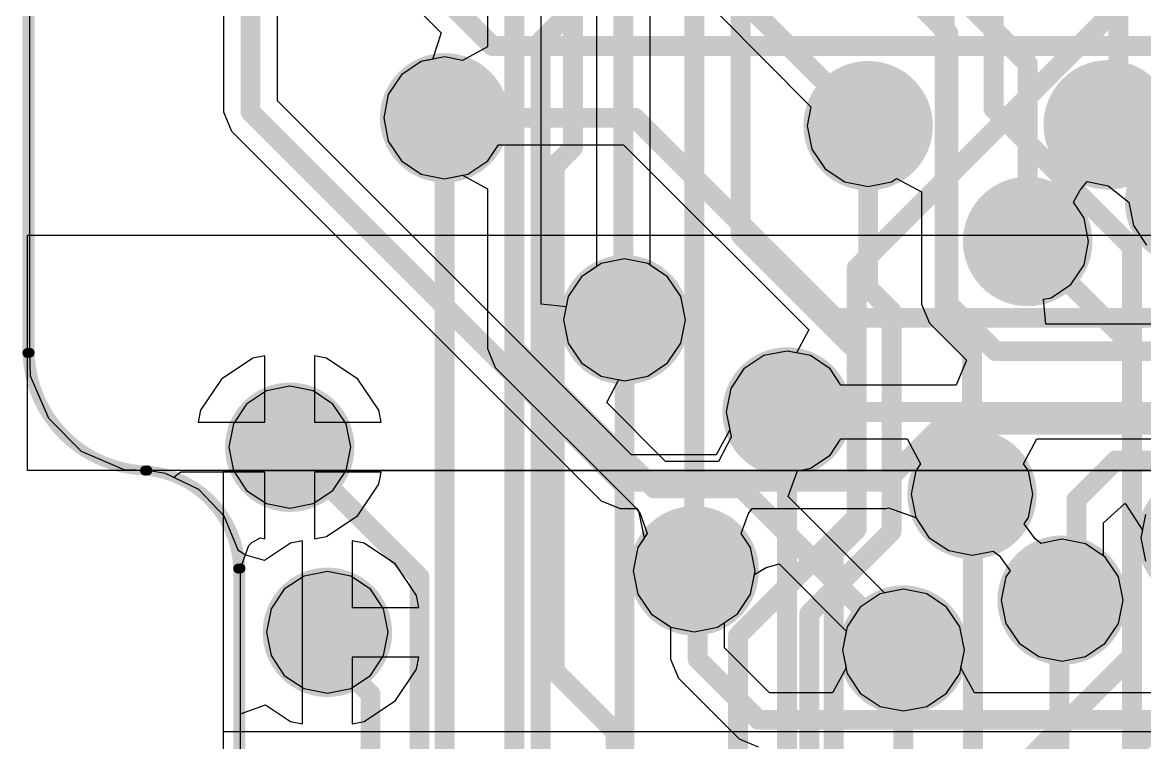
# Model space of a CAD drawing. Header units: millimetres. Extents: x 3.1 to 4.26, y 1.5 to 2.82.
# Drawn here: x 3.3384 to 3.5638, y 1.7328 to 1.8774 of the extents above; entities that cross this region are included whole.
import ezdxf

# ---------------------------------------------------------------- set-up
doc = ezdxf.new("R2010")
doc.units = ezdxf.units.MM
doc.header["$MEASUREMENT"] = 0
for name, color, linetype in [('BottomLayer', 5, 'Continuous'), ('BottomSolder', 6, 'Continuous'), ('Mechanical10', 56, 'Continuous'), ('Mechanical18', 56, 'Continuous'), ('MidLayer1', 16, 'Continuous'), ('MidLayer2', 76, 'Continuous'), ('TopLayer', 1, 'Continuous'), ('TopSolder', 216, 'Continuous'), ('ViaHoleLayer', 16, 'Continuous')]:
    doc.layers.add(name, color=color, linetype=linetype)

msp = doc.modelspace()

# ---------------------------------------------------------------- hatches: boundary and pattern name
at = {"layer": 'BottomLayer'}
h = msp.add_hatch(color=5, dxfattribs=at)
edge = h.paths.add_edge_path()
edge.add_arc((3.42323, 1.85827), 0.009, 0, 360)
h = msp.add_hatch(color=5, dxfattribs=at)
edge = h.paths.add_edge_path()
edge.add_arc((3.55649, 1.85686), 0.009, 0, 360)
h = msp.add_hatch(color=5, dxfattribs=at)
edge = h.paths.add_edge_path()
edge.add_arc((3.50827, 1.85669), 0.009, 0, 360)
h = msp.add_hatch(color=5, dxfattribs=at)
edge = h.paths.add_edge_path()
edge.add_arc((3.54031, 1.83344), 0.009, 0, 360)
h = msp.add_hatch(color=5, dxfattribs=at)
edge = h.paths.add_edge_path()
edge.add_arc((3.45935, 1.81772), 0.009, 0, 360)
h = msp.add_hatch(color=5, dxfattribs=at)
edge = h.paths.add_edge_path()
edge.add_arc((3.49199, 1.79921), 0.009, 0, 360)
h = msp.add_hatch(color=5, dxfattribs=at)
edge = h.paths.add_edge_path()
edge.add_arc((3.39213, 1.79213), 0.009, 0, 360)
h = msp.add_hatch(color=5, dxfattribs=at)
edge = h.paths.add_edge_path()
edge.add_arc((3.52913, 1.78268), 0.009, 0, 360)
h = msp.add_hatch(color=5, dxfattribs=at)
edge = h.paths.add_edge_path()
edge.add_arc((3.47335, 1.76732), 0.009, 0, 360)
h = msp.add_hatch(color=5, dxfattribs=at)
edge = h.paths.add_edge_path()
edge.add_arc((3.54724, 1.76142), 0.009, 0, 360)
h = msp.add_hatch(color=5, dxfattribs=at)
edge = h.paths.add_edge_path()
edge.add_arc((3.39968, 1.75497), 0.009, 0, 360)
h = msp.add_hatch(color=5, dxfattribs=at)
edge = h.paths.add_edge_path()
edge.add_arc((3.51535, 1.7514), 0.009, 0, 360)
at = {"layer": 'BottomSolder'}
h = msp.add_hatch(color=6, dxfattribs=at)
edge = h.paths.add_edge_path()
edge.add_arc((3.42323, 1.85827), 0.013, 0, 360)
h = msp.add_hatch(color=6, dxfattribs=at)
edge = h.paths.add_edge_path()
edge.add_arc((3.50827, 1.85669), 0.013, 0, 360)
h = msp.add_hatch(color=6, dxfattribs=at)
edge = h.paths.add_edge_path()
edge.add_arc((3.55649, 1.85686), 0.013, 0, 360)
h = msp.add_hatch(color=6, dxfattribs=at)
edge = h.paths.add_edge_path()
edge.add_arc((3.57283, 1.84134), 0.013, 0, 360)
h = msp.add_hatch(color=6, dxfattribs=at)
edge = h.paths.add_edge_path()
edge.add_arc((3.54031, 1.83344), 0.013, 0, 360)
h = msp.add_hatch(color=6, dxfattribs=at)
edge = h.paths.add_edge_path()
edge.add_arc((3.45935, 1.81772), 0.013, 0, 360)
h = msp.add_hatch(color=6, dxfattribs=at)
edge = h.paths.add_edge_path()
edge.add_arc((3.49199, 1.79921), 0.013, 0, 360)
h = msp.add_hatch(color=6, dxfattribs=at)
edge = h.paths.add_edge_path()
edge.add_arc((3.39213, 1.79213), 0.013, 0, 360)
h = msp.add_hatch(color=6, dxfattribs=at)
edge = h.paths.add_edge_path()
edge.add_arc((3.52913, 1.78268), 0.013, 0, 360)
h = msp.add_hatch(color=6, dxfattribs=at)
edge = h.paths.add_edge_path()
edge.add_arc((3.57527, 1.77395), 0.013, 0, 360)
h = msp.add_hatch(color=6, dxfattribs=at)
edge = h.paths.add_edge_path()
edge.add_arc((3.47335, 1.76732), 0.013, 0, 360)
h = msp.add_hatch(color=6, dxfattribs=at)
edge = h.paths.add_edge_path()
edge.add_arc((3.54724, 1.76142), 0.013, 0, 360)
h = msp.add_hatch(color=6, dxfattribs=at)
edge = h.paths.add_edge_path()
edge.add_arc((3.39968, 1.75497), 0.013, 0, 360)
h = msp.add_hatch(color=6, dxfattribs=at)
edge = h.paths.add_edge_path()
edge.add_arc((3.51535, 1.7514), 0.013, 0, 360)
at = {"layer": 'MidLayer1'}
h = msp.add_hatch(color=16, dxfattribs=at)
edge = h.paths.add_edge_path()
edge.add_arc((3.42323, 1.85827), 0.009, 0, 360)
h = msp.add_hatch(color=16, dxfattribs=at)
edge = h.paths.add_edge_path()
edge.add_arc((3.55649, 1.85686), 0.009, 0, 360)
h = msp.add_hatch(color=16, dxfattribs=at)
edge = h.paths.add_edge_path()
edge.add_arc((3.50827, 1.85669), 0.009, 0, 360)
h = msp.add_hatch(color=16, dxfattribs=at)
edge = h.paths.add_edge_path()
edge.add_arc((3.54031, 1.83344), 0.009, 0, 360)
h = msp.add_hatch(color=16, dxfattribs=at)
edge = h.paths.add_edge_path()
edge.add_arc((3.45935, 1.81772), 0.009, 0, 360)
h = msp.add_hatch(color=16, dxfattribs=at)
edge = h.paths.add_edge_path()
edge.add_arc((3.49199, 1.79921), 0.009, 0, 360)
h = msp.add_hatch(color=16, dxfattribs=at)
edge = h.paths.add_edge_path()
edge.add_arc((3.39213, 1.79213), 0.009, 0, 360)
h = msp.add_hatch(color=16, dxfattribs=at)
edge = h.paths.add_edge_path()
edge.add_arc((3.52913, 1.78268), 0.009, 0, 360)
h = msp.add_hatch(color=16, dxfattribs=at)
edge = h.paths.add_edge_path()
edge.add_arc((3.47335, 1.76732), 0.009, 0, 360)
h = msp.add_hatch(color=16, dxfattribs=at)
edge = h.paths.add_edge_path()
edge.add_arc((3.54724, 1.76142), 0.009, 0, 360)
h = msp.add_hatch(color=16, dxfattribs=at)
edge = h.paths.add_edge_path()
edge.add_arc((3.39968, 1.75497), 0.009, 0, 360)
h = msp.add_hatch(color=16, dxfattribs=at)
edge = h.paths.add_edge_path()
edge.add_arc((3.51535, 1.7514), 0.009, 0, 360)
at = {"layer": 'MidLayer2'}
h = msp.add_hatch(color=76, dxfattribs=at)
edge = h.paths.add_edge_path()
edge.add_arc((3.42323, 1.85827), 0.009, 0, 360)
h = msp.add_hatch(color=76, dxfattribs=at)
edge = h.paths.add_edge_path()
edge.add_arc((3.55649, 1.85686), 0.009, 0, 360)
h = msp.add_hatch(color=76, dxfattribs=at)
edge = h.paths.add_edge_path()
edge.add_arc((3.50827, 1.85669), 0.009, 0, 360)
h = msp.add_hatch(color=76, dxfattribs=at)
edge = h.paths.add_edge_path()
edge.add_arc((3.54031, 1.83344), 0.009, 0, 360)
h = msp.add_hatch(color=76, dxfattribs=at)
edge = h.paths.add_edge_path()
edge.add_arc((3.45935, 1.81772), 0.009, 0, 360)
h = msp.add_hatch(color=76, dxfattribs=at)
edge = h.paths.add_edge_path()
edge.add_arc((3.49199, 1.79921), 0.009, 0, 360)
h = msp.add_hatch(color=76, dxfattribs=at)
edge = h.paths.add_edge_path()
edge.add_arc((3.39213, 1.79213), 0.009, 0, 360)
h = msp.add_hatch(color=76, dxfattribs=at)
edge = h.paths.add_edge_path()
edge.add_arc((3.52913, 1.78268), 0.009, 0, 360)
h = msp.add_hatch(color=76, dxfattribs=at)
edge = h.paths.add_edge_path()
edge.add_arc((3.47335, 1.76732), 0.009, 0, 360)
h = msp.add_hatch(color=76, dxfattribs=at)
edge = h.paths.add_edge_path()
edge.add_arc((3.54724, 1.76142), 0.009, 0, 360)
h = msp.add_hatch(color=76, dxfattribs=at)
edge = h.paths.add_edge_path()
edge.add_arc((3.39968, 1.75497), 0.009, 0, 360)
h = msp.add_hatch(color=76, dxfattribs=at)
edge = h.paths.add_edge_path()
edge.add_arc((3.51535, 1.7514), 0.009, 0, 360)
at = {"layer": 'TopLayer'}
h = msp.add_hatch(color=1, dxfattribs=at)
edge = h.paths.add_edge_path()
edge.add_arc((3.42323, 1.85827), 0.009, 0, 360)
h = msp.add_hatch(color=1, dxfattribs=at)
edge = h.paths.add_edge_path()
edge.add_arc((3.55649, 1.85686), 0.009, 0, 360)
h = msp.add_hatch(color=1, dxfattribs=at)
edge = h.paths.add_edge_path()
edge.add_arc((3.50827, 1.85669), 0.009, 0, 360)
h = msp.add_hatch(color=1, dxfattribs=at)
edge = h.paths.add_edge_path()
edge.add_arc((3.54031, 1.83344), 0.009, 0, 360)
h = msp.add_hatch(color=1, dxfattribs=at)
edge = h.paths.add_edge_path()
edge.add_arc((3.45935, 1.81772), 0.009, 0, 360)
h = msp.add_hatch(color=1, dxfattribs=at)
edge = h.paths.add_edge_path()
edge.add_arc((3.49199, 1.79921), 0.009, 0, 360)
h = msp.add_hatch(color=1, dxfattribs=at)
edge = h.paths.add_edge_path()
edge.add_arc((3.39213, 1.79213), 0.009, 0, 360)
h = msp.add_hatch(color=1, dxfattribs=at)
edge = h.paths.add_edge_path()
edge.add_arc((3.52913, 1.78268), 0.009, 0, 360)
h = msp.add_hatch(color=1, dxfattribs=at)
edge = h.paths.add_edge_path()
edge.add_arc((3.47335, 1.76732), 0.009, 0, 360)
h = msp.add_hatch(color=1, dxfattribs=at)
edge = h.paths.add_edge_path()
edge.add_arc((3.54724, 1.76142), 0.009, 0, 360)
h = msp.add_hatch(color=1, dxfattribs=at)
edge = h.paths.add_edge_path()
edge.add_arc((3.39968, 1.75497), 0.009, 0, 360)
h = msp.add_hatch(color=1, dxfattribs=at)
edge = h.paths.add_edge_path()
edge.add_arc((3.51535, 1.7514), 0.009, 0, 360)
at = {"layer": 'TopSolder'}
h = msp.add_hatch(color=216, dxfattribs=at)
edge = h.paths.add_edge_path()
edge.add_arc((3.42323, 1.85827), 0.013, 0, 360)
h = msp.add_hatch(color=216, dxfattribs=at)
edge = h.paths.add_edge_path()
edge.add_arc((3.50827, 1.85669), 0.013, 0, 360)
h = msp.add_hatch(color=216, dxfattribs=at)
edge = h.paths.add_edge_path()
edge.add_arc((3.55649, 1.85686), 0.013, 0, 360)
h = msp.add_hatch(color=216, dxfattribs=at)
edge = h.paths.add_edge_path()
edge.add_arc((3.57283, 1.84134), 0.013, 0, 360)
h = msp.add_hatch(color=216, dxfattribs=at)
edge = h.paths.add_edge_path()
edge.add_arc((3.54031, 1.83344), 0.013, 0, 360)
h = msp.add_hatch(color=216, dxfattribs=at)
edge = h.paths.add_edge_path()
edge.add_arc((3.45935, 1.81772), 0.013, 0, 360)
h = msp.add_hatch(color=216, dxfattribs=at)
edge = h.paths.add_edge_path()
edge.add_arc((3.49199, 1.79921), 0.013, 0, 360)
h = msp.add_hatch(color=216, dxfattribs=at)
edge = h.paths.add_edge_path()
edge.add_arc((3.39213, 1.79213), 0.013, 0, 360)
h = msp.add_hatch(color=216, dxfattribs=at)
edge = h.paths.add_edge_path()
edge.add_arc((3.52913, 1.78268), 0.013, 0, 360)
h = msp.add_hatch(color=216, dxfattribs=at)
edge = h.paths.add_edge_path()
edge.add_arc((3.57527, 1.77395), 0.013, 0, 360)
h = msp.add_hatch(color=216, dxfattribs=at)
edge = h.paths.add_edge_path()
edge.add_arc((3.47335, 1.76732), 0.013, 0, 360)
h = msp.add_hatch(color=216, dxfattribs=at)
edge = h.paths.add_edge_path()
edge.add_arc((3.54724, 1.76142), 0.013, 0, 360)
h = msp.add_hatch(color=216, dxfattribs=at)
edge = h.paths.add_edge_path()
edge.add_arc((3.39968, 1.75497), 0.013, 0, 360)
h = msp.add_hatch(color=216, dxfattribs=at)
edge = h.paths.add_edge_path()
edge.add_arc((3.51535, 1.7514), 0.013, 0, 360)
at = {"layer": 'ViaHoleLayer'}
h = msp.add_hatch(color=16, dxfattribs=at)
edge = h.paths.add_edge_path()
edge.add_arc((3.42323, 1.85827), 0.004, 0, 360)
h = msp.add_hatch(color=16, dxfattribs=at)
edge = h.paths.add_edge_path()
edge.add_arc((3.50827, 1.85669), 0.004, 0, 360)
h = msp.add_hatch(color=16, dxfattribs=at)
edge = h.paths.add_edge_path()
edge.add_arc((3.55649, 1.85686), 0.004, 0, 360)
h = msp.add_hatch(color=16, dxfattribs=at)
edge = h.paths.add_edge_path()
edge.add_arc((3.54031, 1.83344), 0.004, 0, 360)
h = msp.add_hatch(color=16, dxfattribs=at)
edge = h.paths.add_edge_path()
edge.add_arc((3.45935, 1.81772), 0.004, 0, 360)
h = msp.add_hatch(color=16, dxfattribs=at)
edge = h.paths.add_edge_path()
edge.add_arc((3.49199, 1.79921), 0.004, 0, 360)
h = msp.add_hatch(color=16, dxfattribs=at)
edge = h.paths.add_edge_path()
edge.add_arc((3.39213, 1.79213), 0.004, 0, 360)
h = msp.add_hatch(color=16, dxfattribs=at)
edge = h.paths.add_edge_path()
edge.add_arc((3.52913, 1.78268), 0.004, 0, 360)
h = msp.add_hatch(color=16, dxfattribs=at)
edge = h.paths.add_edge_path()
edge.add_arc((3.47335, 1.76732), 0.004, 0, 360)
h = msp.add_hatch(color=16, dxfattribs=at)
edge = h.paths.add_edge_path()
edge.add_arc((3.54724, 1.76142), 0.004, 0, 360)
h = msp.add_hatch(color=16, dxfattribs=at)
edge = h.paths.add_edge_path()
edge.add_arc((3.39968, 1.75497), 0.004, 0, 360)
h = msp.add_hatch(color=16, dxfattribs=at)
edge = h.paths.add_edge_path()
edge.add_arc((3.51535, 1.7514), 0.004, 0, 360)

# ---------------------------------------------------------------- linework, layer by layer
at = {"layer": 'BottomLayer'}
for p, q in [((3.33945, 1.83468), (4.20559, 1.83468)), ((3.33945, 1.78744), (3.33945, 1.83468)), ((4.20559, 1.78744), (3.33945, 1.78744)), ((3.37882, 1.78744), (4.16622, 1.78744)), ((3.37882, 1.73496), (3.37882, 1.78744)), ((4.16622, 1.73496), (3.37882, 1.73496))]:
    msp.add_line(p, q, dxfattribs=at)
at = {"layer": 'BottomLayer', "const_width": 0.004}
for points in [[(3.47335, 1.76732), (3.47335, 2.05145)], [(3.48268, 1.83475), (3.48268, 2.00551)], [(3.44902, 1.85228), (3.44902, 1.95374)], [(3.43723, 1.69064), (3.43723, 1.8982)], [(3.52362, 1.81693), (3.52362, 1.88487)], [(3.53346, 1.86009), (3.53346, 1.88493)], [(3.53346, 1.86009), (3.56124, 1.83231)], [(3.50827, 1.82407), (3.50827, 1.85669)], [(3.44535, 1.84862), (3.44902, 1.85228)], [(3.44535, 1.74717), (3.44535, 1.84862)], [(3.48268, 1.83475), (3.50599, 1.81143)], [(3.56124, 1.75022), (3.56124, 1.83231)], [(3.50827, 1.82407), (3.51299, 1.81935)], [(3.51299, 1.77523), (3.51299, 1.81935)], [(3.52362, 1.81693), (3.52913, 1.81142)], [(3.50599, 1.77813), (3.50599, 1.81143)], [(3.52913, 1.78268), (3.52913, 1.81142)], [(3.39213, 1.79213), (3.41819, 1.76606)], [(3.48213, 1.75427), (3.50599, 1.77813)], [(3.49646, 1.7587), (3.51299, 1.77523)], [(3.41819, 1.69), (3.41819, 1.76606)], [(3.49646, 1.69047), (3.49646, 1.7587)], [(3.48213, 1.69489), (3.48213, 1.75427)], [(3.51535, 1.69126), (3.51535, 1.7514)], [(3.54119, 1.73017), (3.56124, 1.75022)], [(3.44535, 1.74717), (3.45756, 1.73496)], [(3.56087, 1.73071), (3.57205, 1.74189)], [(3.45756, 1.69), (3.45756, 1.73496)]]:
    msp.add_lwpolyline(points, dxfattribs=at)
at = {"layer": 'BottomLayer', "const_width": 0.002}
for points in [[(3.53246, 1.86009, 1), (3.53446, 1.86009, 1)], [(3.53246, 1.86009, 1), (3.53446, 1.86009, 1)], [(3.50727, 1.85669, 1), (3.50927, 1.85669, 1)], [(3.44802, 1.85228, 1), (3.45002, 1.85228, 1)], [(3.44802, 1.85228, 1), (3.45002, 1.85228, 1)], [(3.44435, 1.84862, 1), (3.44635, 1.84862, 1)], [(3.44435, 1.84862, 1), (3.44635, 1.84862, 1)], [(3.48168, 1.83475, 1), (3.48368, 1.83475, 1)], [(3.48168, 1.83475, 1), (3.48368, 1.83475, 1)], [(3.56024, 1.83231, 1), (3.56224, 1.83231, 1)], [(3.56024, 1.83231, 1), (3.56224, 1.83231, 1)], [(3.50727, 1.82407, 1), (3.50927, 1.82407, 1)], [(3.50727, 1.82407, 1), (3.50927, 1.82407, 1)], [(3.51199, 1.81935, 1), (3.51399, 1.81935, 1)], [(3.51199, 1.81935, 1), (3.51399, 1.81935, 1)], [(3.52262, 1.81693, 1), (3.52462, 1.81693, 1)], [(3.52262, 1.81693, 1), (3.52462, 1.81693, 1)], [(3.50499, 1.81143, 1), (3.50699, 1.81143, 1)], [(3.50499, 1.81143, 1), (3.50699, 1.81143, 1)], [(3.52813, 1.81142, 1), (3.53013, 1.81142, 1)], [(3.52813, 1.81142, 1), (3.53013, 1.81142, 1)], [(3.39113, 1.79213, 1), (3.39313, 1.79213, 1)], [(3.52813, 1.78268, 1), (3.53013, 1.78268, 1)], [(3.50499, 1.77813, 1), (3.50699, 1.77813, 1)], [(3.50499, 1.77813, 1), (3.50699, 1.77813, 1)], [(3.51199, 1.77523, 1), (3.51399, 1.77523, 1)], [(3.51199, 1.77523, 1), (3.51399, 1.77523, 1)], [(3.47235, 1.76732, 1), (3.47435, 1.76732, 1)], [(3.41719, 1.76606, 1), (3.41919, 1.76606, 1)], [(3.41719, 1.76606, 1), (3.41919, 1.76606, 1)], [(3.49546, 1.7587, 1), (3.49746, 1.7587, 1)], [(3.49546, 1.7587, 1), (3.49746, 1.7587, 1)], [(3.48113, 1.75427, 1), (3.48313, 1.75427, 1)], [(3.48113, 1.75427, 1), (3.48313, 1.75427, 1)], [(3.51435, 1.7514, 1), (3.51635, 1.7514, 1)], [(3.56024, 1.75022, 1), (3.56224, 1.75022, 1)], [(3.56024, 1.75022, 1), (3.56224, 1.75022, 1)], [(3.44435, 1.74717, 1), (3.44635, 1.74717, 1)], [(3.44435, 1.74717, 1), (3.44635, 1.74717, 1)], [(3.45656, 1.73496, 1), (3.45856, 1.73496, 1)], [(3.45656, 1.73496, 1), (3.45856, 1.73496, 1)]]:
    msp.add_lwpolyline(points, format="xyb", close=True, dxfattribs=at)
at = {"layer": 'Mechanical10'}
for points, const_width in [([(3.33991, 1.81109), (3.33991, 2.45676)], 0.00197), ([(3.38223, 1.62999), (3.38223, 1.76779)], 0.002)]:
    msp.add_lwpolyline(points, dxfattribs=dict(at, const_width=const_width))
for points, const_width in [([(3.33941, 1.81109, 1), (3.3404, 1.81109, 1)], 0.000985), ([(3.33941, 1.81109, 1), (3.3404, 1.81109, 1)], 0.000985), ([(3.33941, 1.81109, 1), (3.3404, 1.81109, 1)], 0.000985), ([(3.36303, 1.78747, 1), (3.36403, 1.78747, 1)], 0.001), ([(3.36303, 1.78747, 1), (3.36402, 1.78747, 1)], 0.000985), ([(3.36303, 1.78747, 1), (3.36402, 1.78747, 1)], 0.000985), ([(3.38173, 1.76779, 1), (3.38273, 1.76779, 1)], 0.001), ([(3.38173, 1.76779, 1), (3.38273, 1.76779, 1)], 0.001)]:
    msp.add_lwpolyline(points, format="xyb", close=True, dxfattribs=dict(at, const_width=const_width))
for points, const_width in [([(3.36353, 1.78747, -0.397872), (3.33991, 1.81109)], 0.00197), ([(3.36353, 1.78747, -0.397872), (3.33991, 1.81109)], 0.00197), ([(3.36353, 1.78747, -0.382965), (3.38223, 1.76779)], 0.002)]:
    msp.add_lwpolyline(points, format="xyb", dxfattribs=dict(at, const_width=const_width))
at = {"layer": 'Mechanical18', "const_width": 0.002}
for points in [[(3.33945, 1.81106), (3.33945, 2.45673)], [(3.38177, 1.62996), (3.38177, 1.76776)]]:
    msp.add_lwpolyline(points, dxfattribs=at)
at = {"layer": 'Mechanical18'}
for points, const_width in [([(3.33895, 1.81106, 1), (3.33995, 1.81106, 1)], 0.001), ([(3.33896, 1.81106, 1), (3.33994, 1.81106, 1)], 0.000985), ([(3.36257, 1.78744, 1), (3.36357, 1.78744, 1)], 0.001), ([(3.36258, 1.78744, 1), (3.36356, 1.78744, 1)], 0.000985), ([(3.38127, 1.76776, 1), (3.38227, 1.76776, 1)], 0.001), ([(3.38127, 1.76776, 1), (3.38227, 1.76776, 1)], 0.001)]:
    msp.add_lwpolyline(points, format="xyb", close=True, dxfattribs=dict(at, const_width=const_width))
for points, const_width in [([(3.36307, 1.78744, -0.397872), (3.33945, 1.81106)], 0.00197), ([(3.36307, 1.78744, -0.382965), (3.38177, 1.76776)], 0.002)]:
    msp.add_lwpolyline(points, format="xyb", dxfattribs=dict(at, const_width=const_width))
at = {"layer": 'MidLayer1'}
for p, q in [((3.33991, 1.81109), (3.33991, 2.45676)), ((3.37884, 1.8821), (3.37884, 1.85945)), ((3.38966, 1.86169), (3.38966, 1.8821)), ((3.41613, 1.88173), (3.4225, 1.87536)), ((3.4225, 1.87536), (3.42077, 1.87001)), ((3.41855, 1.86957), (3.41458, 1.86692)), ((3.42077, 1.87001), (3.41855, 1.86957)), ((3.41458, 1.86692), (3.41192, 1.86295)), ((3.46073, 1.79062), (3.38966, 1.86169)), ((3.41192, 1.86295), (3.41099, 1.85827)), ((3.37884, 1.85945), (3.37884, 1.85945)), ((3.37884, 1.85945), (3.38043, 1.85562)), ((3.41099, 1.85827), (3.41192, 1.85359)), ((3.38043, 1.85562), (3.45466, 1.78139)), ((3.41192, 1.85359), (3.41458, 1.84962)), ((3.43188, 1.84962), (3.43404, 1.85286)), ((3.43404, 1.85286), (3.45918, 1.85286)), ((3.45918, 1.85286), (3.49635, 1.81568)), ((3.41458, 1.84962), (3.41855, 1.84696)), ((3.42791, 1.84696), (3.43188, 1.84962)), ((3.41855, 1.84696), (3.42323, 1.84603)), ((3.42323, 1.84603), (3.42791, 1.84696)), ((3.45935, 1.82995), (3.45467, 1.82902)), ((3.46404, 1.82902), (3.45935, 1.82995)), ((3.45467, 1.82902), (3.4507, 1.82637)), ((3.46801, 1.82637), (3.46404, 1.82902)), ((3.4507, 1.82637), (3.44805, 1.8224)), ((3.47066, 1.8224), (3.46801, 1.82637)), ((3.44805, 1.8224), (3.44712, 1.81772)), ((3.47159, 1.81772), (3.47066, 1.8224)), ((3.44712, 1.81772), (3.44805, 1.81303)), ((3.47066, 1.81303), (3.47159, 1.81772)), ((3.49635, 1.81568), (3.49389, 1.81107)), ((3.44805, 1.81303), (3.4507, 1.80906)), ((3.46801, 1.80906), (3.47066, 1.81303)), ((3.34004, 1.80643), (3.33991, 1.81109)), ((3.48731, 1.81052), (3.48334, 1.80786)), ((3.49199, 1.81145), (3.48731, 1.81052)), ((3.49389, 1.81107), (3.49199, 1.81145)), ((3.4507, 1.80906), (3.45467, 1.80641)), ((3.46404, 1.80641), (3.46801, 1.80906)), ((3.48334, 1.80786), (3.48069, 1.80389)), ((3.34372, 1.79787), (3.34004, 1.80643)), ((3.45467, 1.80641), (3.45935, 1.80548)), ((3.45935, 1.80548), (3.46404, 1.80641)), ((3.38744, 1.80343), (3.38347, 1.80078)), ((3.39213, 1.80436), (3.38744, 1.80343)), ((3.39681, 1.80343), (3.39213, 1.80436)), ((3.40078, 1.80078), (3.39681, 1.80343)), ((3.48069, 1.80389), (3.47976, 1.79921)), ((3.38347, 1.80078), (3.38082, 1.79681)), ((3.40343, 1.79681), (3.40078, 1.80078)), ((3.47976, 1.79921), (3.48047, 1.79562)), ((3.35031, 1.79129), (3.34372, 1.79787)), ((3.38082, 1.79681), (3.37989, 1.79213)), ((3.40436, 1.79213), (3.40343, 1.79681)), ((3.48047, 1.79562), (3.47774, 1.79062)), ((3.37989, 1.79213), (3.38082, 1.78744)), ((3.40343, 1.78744), (3.40436, 1.79213)), ((3.35887, 1.7876), (3.35031, 1.79129)), ((3.47774, 1.79062), (3.46073, 1.79062)), ((3.36353, 1.78747), (3.35887, 1.7876)), ((3.36718, 1.78684), (3.36353, 1.78747)), ((3.38082, 1.78744), (3.38347, 1.78347)), ((3.40078, 1.78347), (3.40343, 1.78744)), ((3.37385, 1.78366), (3.36718, 1.78684)), ((3.37894, 1.7783), (3.37385, 1.78366)), ((3.38347, 1.78347), (3.38744, 1.78082)), ((3.39681, 1.78082), (3.40078, 1.78347)), ((3.38744, 1.78082), (3.39213, 1.77989)), ((3.39213, 1.77989), (3.39681, 1.78082)), ((3.45466, 1.78139), (3.45466, 1.78139)), ((3.45466, 1.78139), (3.45849, 1.7798)), ((3.55553, 1.77696), (3.55985, 1.78081)), ((3.55985, 1.78081), (3.55997, 1.78075)), ((3.55997, 1.78075), (3.56334, 1.7755)), ((3.38138, 1.77244), (3.37894, 1.7783)), ((3.45849, 1.7798), (3.4617, 1.7798)), ((3.4617, 1.7798), (3.46246, 1.77883)), ((3.46246, 1.77883), (3.46392, 1.7748)), ((3.48279, 1.7748), (3.48424, 1.77883)), ((3.48424, 1.77883), (3.485, 1.7798)), ((3.485, 1.7798), (3.51187, 1.7798)), ((3.51187, 1.7798), (3.51233, 1.77999)), ((3.51187, 1.7798), (3.51187, 1.7798)), ((3.51233, 1.77999), (3.51783, 1.77799)), ((3.51783, 1.77799), (3.52048, 1.77403)), ((3.55553, 1.77032), (3.55553, 1.77696)), ((3.39468, 1.77335), (3.39227, 1.77287)), ((3.39468, 1.75497), (3.39468, 1.77335)), ((3.40709, 1.77287), (3.40468, 1.77335)), ((3.40468, 1.77335), (3.40468, 1.75997)), ((3.46392, 1.7748), (3.46205, 1.77201)), ((3.48466, 1.77201), (3.48279, 1.7748)), ((3.52048, 1.77403), (3.52445, 1.77137)), ((3.56334, 1.7755), (3.56303, 1.77395)), ((3.56303, 1.77395), (3.56396, 1.76927)), ((3.38178, 1.77147), (3.38138, 1.77244)), ((3.38179, 1.7714), (3.38178, 1.77147)), ((3.38328, 1.77043), (3.38179, 1.7714)), ((3.39227, 1.77287), (3.38707, 1.7694)), ((3.41338, 1.76867), (3.40709, 1.77287)), ((3.46205, 1.77201), (3.46112, 1.76732)), ((3.48559, 1.76732), (3.48466, 1.77201)), ((3.52445, 1.77137), (3.52913, 1.77044)), ((3.52913, 1.77044), (3.53339, 1.77129)), ((3.53339, 1.77129), (3.53455, 1.77037)), ((3.38707, 1.7694), (3.38328, 1.77043)), ((3.53455, 1.77037), (3.53676, 1.76733)), ((3.5559, 1.77007), (3.55553, 1.77032)), ((3.55855, 1.7661), (3.5559, 1.77007)), ((3.41758, 1.76238), (3.41338, 1.76867)), ((3.46112, 1.76732), (3.46205, 1.76264)), ((3.48466, 1.76264), (3.48559, 1.76732)), ((3.53676, 1.76733), (3.53594, 1.7661)), ((3.53594, 1.7661), (3.53501, 1.76142)), ((3.55948, 1.76142), (3.55855, 1.7661)), ((3.41806, 1.75997), (3.41758, 1.76238)), ((3.46205, 1.76264), (3.4647, 1.75867)), ((3.48201, 1.75867), (3.48466, 1.76264)), ((3.51067, 1.76271), (3.5067, 1.76005)), ((3.51535, 1.76364), (3.51067, 1.76271)), ((3.52004, 1.76271), (3.51535, 1.76364)), ((3.52401, 1.76005), (3.52004, 1.76271)), ((3.40468, 1.75997), (3.41806, 1.75997)), ((3.5067, 1.76005), (3.50405, 1.75608)), ((3.52666, 1.75608), (3.52401, 1.76005)), ((3.53501, 1.76142), (3.53594, 1.75674)), ((3.55855, 1.75674), (3.55948, 1.76142)), ((3.4647, 1.75867), (3.4686, 1.75606)), ((3.47943, 1.75695), (3.48201, 1.75867)), ((3.4686, 1.75606), (3.4686, 1.74961)), ((3.47943, 1.75185), (3.47943, 1.75695)), ((3.50405, 1.75608), (3.50312, 1.7514)), ((3.52759, 1.7514), (3.52666, 1.75608)), ((3.53594, 1.75674), (3.53859, 1.75277)), ((3.5559, 1.75277), (3.55855, 1.75674)), ((3.39468, 1.73659), (3.39468, 1.75497)), ((3.48846, 1.74281), (3.47943, 1.75185)), ((3.50312, 1.7514), (3.50383, 1.74781)), ((3.52688, 1.74781), (3.52759, 1.7514)), ((3.53859, 1.75277), (3.54256, 1.75011)), ((3.55193, 1.75011), (3.5559, 1.75277)), ((3.41806, 1.74997), (3.40468, 1.74997)), ((3.40468, 1.74997), (3.40468, 1.73659)), ((3.41758, 1.74756), (3.41806, 1.74997)), ((3.4686, 1.74961), (3.4686, 1.74961)), ((3.4686, 1.74961), (3.47019, 1.74578)), ((3.54256, 1.75011), (3.54724, 1.74918)), ((3.54724, 1.74918), (3.55193, 1.75011)), ((3.41338, 1.74127), (3.41758, 1.74756)), ((3.50383, 1.74781), (3.5011, 1.74281)), ((3.5296, 1.74281), (3.52688, 1.74781)), ((3.47019, 1.74578), (3.48239, 1.73357)), ((3.5011, 1.74281), (3.48846, 1.74281)), ((3.66469, 1.74281), (3.5296, 1.74281)), ((3.38223, 1.73858), (3.38723, 1.74044)), ((3.38723, 1.74044), (3.39227, 1.73707)), ((3.40709, 1.73707), (3.41338, 1.74127)), ((3.38223, 1.62999), (3.38223, 1.73858)), ((3.39227, 1.73707), (3.39468, 1.73659)), ((3.40468, 1.73659), (3.40709, 1.73707)), ((3.48239, 1.73357), (3.48622, 1.73199))]:
    msp.add_line(p, q, dxfattribs=at)
at = {"layer": 'MidLayer1', "const_width": 0.004}
for points in [[(3.38425, 1.85945), (3.38425, 1.89291)], [(3.41479, 1.89072), (3.43281, 1.8727)], [(3.43281, 1.8727), (3.57376, 1.8727)], [(3.38425, 1.85945), (3.45849, 1.78521)], [(3.42323, 1.85827), (3.46142, 1.85827)], [(3.46142, 1.85827), (3.50157, 1.81811)], [(3.50157, 1.81811), (3.61686, 1.81811)], [(3.51187, 1.78521), (3.52333, 1.79668)], [(3.52333, 1.79668), (3.5991, 1.79668)], [(3.55011, 1.78161), (3.55795, 1.78945)], [(3.55795, 1.78945), (3.67799, 1.78945)], [(3.45849, 1.78521), (3.51187, 1.78521)], [(3.55011, 1.76429), (3.55011, 1.78161)], [(3.47335, 1.76732), (3.47402, 1.76666)], [(3.47402, 1.74961), (3.47402, 1.76666)], [(3.54724, 1.76142), (3.55011, 1.76429)], [(3.47402, 1.74961), (3.48622, 1.7374)], [(3.48622, 1.7374), (3.66693, 1.7374)]]:
    msp.add_lwpolyline(points, dxfattribs=at)
at = {"layer": 'MidLayer1', "const_width": 0.002}
for points in [[(3.43181, 1.8727, 1), (3.43381, 1.8727, 1)], [(3.43181, 1.8727, 1), (3.43381, 1.8727, 1)], [(3.38325, 1.85945, 1), (3.38525, 1.85945, 1)], [(3.38325, 1.85945, 1), (3.38525, 1.85945, 1)], [(3.42223, 1.85827, 1), (3.42423, 1.85827, 1)], [(3.46042, 1.85827, 1), (3.46242, 1.85827, 1)], [(3.46042, 1.85827, 1), (3.46242, 1.85827, 1)], [(3.50057, 1.81811, 1), (3.50258, 1.81811, 1)], [(3.50057, 1.81811, 1), (3.50258, 1.81811, 1)], [(3.52233, 1.79668, 1), (3.52434, 1.79668, 1)], [(3.52233, 1.79668, 1), (3.52434, 1.79668, 1)], [(3.55695, 1.78945, 1), (3.55895, 1.78945, 1)], [(3.55695, 1.78945, 1), (3.55895, 1.78945, 1)], [(3.45749, 1.78521, 1), (3.45949, 1.78521, 1)], [(3.45749, 1.78521, 1), (3.45949, 1.78521, 1)], [(3.51087, 1.78521, 1), (3.51287, 1.78521, 1)], [(3.51087, 1.78521, 1), (3.51287, 1.78521, 1)], [(3.54911, 1.78161, 1), (3.55111, 1.78161, 1)], [(3.54911, 1.78161, 1), (3.55111, 1.78161, 1)], [(3.47235, 1.76732, 1), (3.47435, 1.76732, 1)], [(3.47302, 1.76666, 1), (3.47502, 1.76666, 1)], [(3.47302, 1.76666, 1), (3.47502, 1.76666, 1)], [(3.54911, 1.76429, 1), (3.55111, 1.76429, 1)], [(3.54911, 1.76429, 1), (3.55111, 1.76429, 1)], [(3.54624, 1.76142, 1), (3.54824, 1.76142, 1)], [(3.47302, 1.74961, 1), (3.47502, 1.74961, 1)], [(3.47302, 1.74961, 1), (3.47502, 1.74961, 1)], [(3.48522, 1.7374, 1), (3.48722, 1.7374, 1)], [(3.48522, 1.7374, 1), (3.48722, 1.7374, 1)]]:
    msp.add_lwpolyline(points, format="xyb", close=True, dxfattribs=at)
at = {"layer": 'MidLayer2'}
for p, q in [((3.33991, 1.81109), (3.33991, 2.45676)), ((3.46453, 1.82869), (3.46453, 1.99879)), ((3.45371, 1.99848), (3.45371, 1.82838)), ((3.44264, 1.82083), (3.44264, 1.9194)), ((3.43182, 1.89217), (3.43182, 1.87252)), ((3.47846, 1.87885), (3.49679, 1.86051)), ((3.43182, 1.87252), (3.42682, 1.86979)), ((3.42323, 1.8705), (3.41855, 1.86957)), ((3.42682, 1.86979), (3.42323, 1.8705)), ((3.41855, 1.86957), (3.41458, 1.86692)), ((3.41458, 1.86692), (3.41192, 1.86295)), ((3.41192, 1.86295), (3.41099, 1.85827)), ((3.49679, 1.86051), (3.49603, 1.85669)), ((3.41099, 1.85827), (3.41192, 1.85359)), ((3.49603, 1.85669), (3.49696, 1.85201)), ((3.41192, 1.85359), (3.41458, 1.84962)), ((3.49696, 1.85201), (3.49962, 1.84804)), ((3.41458, 1.84962), (3.41855, 1.84696)), ((3.49962, 1.84804), (3.50359, 1.84539)), ((3.41855, 1.84696), (3.42323, 1.84603)), ((3.42323, 1.84603), (3.42682, 1.84675)), ((3.42682, 1.84675), (3.43182, 1.84402)), ((3.51295, 1.84539), (3.514, 1.84609)), ((3.514, 1.84609), (3.519, 1.84342)), ((3.55189, 1.84508), (3.55226, 1.84547)), ((3.55226, 1.84547), (3.55649, 1.84463)), ((3.43182, 1.84402), (3.43182, 1.81198)), ((3.50359, 1.84539), (3.50827, 1.84446)), ((3.50827, 1.84446), (3.51295, 1.84539)), ((3.519, 1.84342), (3.519, 1.82087)), ((3.54949, 1.84131), (3.55083, 1.84377)), ((3.55083, 1.84377), (3.55189, 1.84508)), ((3.55649, 1.84463), (3.5606, 1.84134)), ((3.55162, 1.83812), (3.54949, 1.84131)), ((3.5606, 1.84134), (3.56153, 1.83666)), ((3.55255, 1.83344), (3.55162, 1.83812)), ((3.56153, 1.83666), (3.56418, 1.83269)), ((3.55162, 1.82875), (3.55255, 1.83344)), ((3.45371, 1.82838), (3.4507, 1.82637)), ((3.46801, 1.82637), (3.46453, 1.82869)), ((3.54897, 1.82479), (3.55162, 1.82875)), ((3.4507, 1.82637), (3.44805, 1.8224)), ((3.47066, 1.8224), (3.46801, 1.82637)), ((3.545, 1.82213), (3.54897, 1.82479)), ((3.44764, 1.82034), (3.44264, 1.82083)), ((3.44805, 1.8224), (3.44764, 1.82034)), ((3.47159, 1.81772), (3.47066, 1.8224)), ((3.519, 1.82087), (3.519, 1.82087)), ((3.519, 1.82087), (3.52058, 1.81704)), ((3.54347, 1.82183), (3.545, 1.82213)), ((3.54396, 1.81683), (3.54347, 1.82183)), ((3.47066, 1.81303), (3.47159, 1.81772)), ((3.52058, 1.81704), (3.528, 1.80962)), ((3.65912, 1.81683), (3.54396, 1.81683)), ((3.43182, 1.81198), (3.43182, 1.81198)), ((3.43182, 1.81198), (3.4334, 1.80816)), ((3.46801, 1.80906), (3.47066, 1.81303)), ((3.34004, 1.80643), (3.33991, 1.81109)), ((3.38471, 1.81002), (3.37843, 1.80582)), ((3.38713, 1.8105), (3.38471, 1.81002)), ((3.38713, 1.79713), (3.38713, 1.8105)), ((3.39954, 1.81002), (3.39713, 1.8105)), ((3.39713, 1.8105), (3.39713, 1.79713)), ((3.40582, 1.80582), (3.39954, 1.81002)), ((3.48731, 1.81052), (3.48334, 1.80786)), ((3.49199, 1.81145), (3.48731, 1.81052)), ((3.49667, 1.81052), (3.49199, 1.81145)), ((3.50064, 1.80786), (3.49667, 1.81052)), ((3.528, 1.80962), (3.52593, 1.80462)), ((3.4334, 1.80816), (3.46153, 1.78003)), ((3.46404, 1.80641), (3.46801, 1.80906)), ((3.48334, 1.80786), (3.48069, 1.80389)), ((3.50281, 1.80462), (3.50064, 1.80786)), ((3.34372, 1.79787), (3.34004, 1.80643)), ((3.37843, 1.80582), (3.37423, 1.79954)), ((3.41002, 1.79954), (3.40582, 1.80582)), ((3.45577, 1.8011), (3.45823, 1.8057)), ((3.45823, 1.8057), (3.45935, 1.80548)), ((3.45935, 1.80548), (3.46404, 1.80641)), ((3.48069, 1.80389), (3.47976, 1.79921)), ((3.52593, 1.80462), (3.50281, 1.80462)), ((3.4676, 1.78927), (3.45577, 1.8011)), ((3.37423, 1.79954), (3.37375, 1.79713)), ((3.4105, 1.79713), (3.41002, 1.79954)), ((3.47976, 1.79921), (3.48069, 1.79453)), ((3.35031, 1.79129), (3.34372, 1.79787)), ((3.37375, 1.79713), (3.38713, 1.79713)), ((3.39713, 1.79713), (3.4105, 1.79713)), ((3.48086, 1.79427), (3.47819, 1.78927)), ((3.48069, 1.79453), (3.48086, 1.79427)), ((3.50064, 1.79056), (3.50281, 1.7938)), ((3.50281, 1.7938), (3.51612, 1.7938)), ((3.51612, 1.7938), (3.51879, 1.7888)), ((3.53947, 1.7888), (3.54215, 1.7938)), ((3.54215, 1.7938), (3.61574, 1.7938)), ((3.35887, 1.7876), (3.35031, 1.79129)), ((3.47819, 1.78927), (3.4676, 1.78927)), ((3.49667, 1.78791), (3.50064, 1.79056)), ((3.36353, 1.78747), (3.35887, 1.7876)), ((3.36718, 1.78684), (3.36353, 1.78747)), ((3.37027, 1.78713), (3.36887, 1.78603)), ((3.38713, 1.78713), (3.37027, 1.78713)), ((3.38713, 1.77375), (3.38713, 1.78713)), ((3.4105, 1.78713), (3.39713, 1.78713)), ((3.39713, 1.78713), (3.39713, 1.77375)), ((3.41002, 1.78471), (3.4105, 1.78713)), ((3.49218, 1.78223), (3.49409, 1.78739)), ((3.49409, 1.78739), (3.49667, 1.78791)), ((3.51783, 1.78736), (3.5169, 1.78268)), ((3.51879, 1.7888), (3.51783, 1.78736)), ((3.54044, 1.78736), (3.53947, 1.7888)), ((3.54137, 1.78268), (3.54044, 1.78736)), ((3.36887, 1.78603), (3.36718, 1.78684)), ((3.40582, 1.77843), (3.41002, 1.78471)), ((3.5169, 1.78268), (3.51783, 1.77799)), ((3.54044, 1.77799), (3.54137, 1.78268)), ((3.51153, 1.76288), (3.49218, 1.78223)), ((3.39954, 1.77423), (3.40582, 1.77843)), ((3.46153, 1.78003), (3.46179, 1.77992)), ((3.46179, 1.77992), (3.46219, 1.77938)), ((3.46219, 1.77938), (3.46331, 1.77388)), ((3.51783, 1.77799), (3.52048, 1.77403)), ((3.53962, 1.77677), (3.54044, 1.77799)), ((3.56396, 1.77863), (3.56303, 1.77395)), ((3.54183, 1.77373), (3.53962, 1.77677)), ((3.38454, 1.77302), (3.38617, 1.77394)), ((3.38617, 1.77394), (3.38713, 1.77375)), ((3.39713, 1.77375), (3.39954, 1.77423)), ((3.46331, 1.77388), (3.46205, 1.77201)), ((3.52048, 1.77403), (3.52445, 1.77137)), ((3.54298, 1.7728), (3.54183, 1.77373)), ((3.54724, 1.77365), (3.54298, 1.7728)), ((3.55193, 1.77272), (3.54724, 1.77365)), ((3.56303, 1.77395), (3.56396, 1.76927)), ((3.38223, 1.76779), (3.38388, 1.7724)), ((3.38388, 1.7724), (3.38454, 1.77302)), ((3.46205, 1.77201), (3.46112, 1.76732)), ((3.52445, 1.77137), (3.52913, 1.77044)), ((3.52913, 1.77044), (3.53339, 1.77129)), ((3.53339, 1.77129), (3.53455, 1.77037)), ((3.5559, 1.77007), (3.55193, 1.77272)), ((3.53455, 1.77037), (3.53676, 1.76733)), ((3.55855, 1.7661), (3.5559, 1.77007)), ((3.38223, 1.62999), (3.38223, 1.76779)), ((3.38223, 1.76779), (3.38223, 1.76779)), ((3.39968, 1.76721), (3.395, 1.76627)), ((3.40436, 1.76627), (3.39968, 1.76721)), ((3.46112, 1.76732), (3.46205, 1.76264)), ((3.48466, 1.76264), (3.48544, 1.76659)), ((3.48544, 1.76659), (3.48781, 1.76795)), ((3.48781, 1.76795), (3.49042, 1.76869)), ((3.49042, 1.76869), (3.50388, 1.75522)), ((3.53676, 1.76733), (3.53594, 1.7661)), ((3.395, 1.76627), (3.39103, 1.76362)), ((3.40833, 1.76362), (3.40436, 1.76627)), ((3.53594, 1.7661), (3.53501, 1.76142)), ((3.55948, 1.76142), (3.55855, 1.7661)), ((3.39103, 1.76362), (3.38838, 1.75965)), ((3.41098, 1.75965), (3.40833, 1.76362)), ((3.46205, 1.76264), (3.4647, 1.75867)), ((3.48201, 1.75867), (3.48466, 1.76264)), ((3.51535, 1.76364), (3.51153, 1.76288)), ((3.52004, 1.76271), (3.51535, 1.76364)), ((3.52401, 1.76005), (3.52004, 1.76271)), ((3.52666, 1.75608), (3.52401, 1.76005)), ((3.53501, 1.76142), (3.53594, 1.75674)), ((3.55855, 1.75674), (3.55948, 1.76142)), ((3.38838, 1.75965), (3.38745, 1.75497)), ((3.41192, 1.75497), (3.41098, 1.75965)), ((3.4647, 1.75867), (3.46867, 1.75602)), ((3.47804, 1.75602), (3.48201, 1.75867)), ((3.46867, 1.75602), (3.47335, 1.75509)), ((3.47335, 1.75509), (3.47804, 1.75602)), ((3.52759, 1.7514), (3.52666, 1.75608)), ((3.53594, 1.75674), (3.53859, 1.75277)), ((3.5559, 1.75277), (3.55855, 1.75674)), ((3.38745, 1.75497), (3.38838, 1.75029)), ((3.41098, 1.75029), (3.41192, 1.75497)), ((3.50388, 1.75522), (3.50312, 1.7514)), ((3.50312, 1.7514), (3.50405, 1.74672)), ((3.52666, 1.74672), (3.52759, 1.7514)), ((3.53859, 1.75277), (3.54256, 1.75011)), ((3.55193, 1.75011), (3.5559, 1.75277)), ((3.38838, 1.75029), (3.39103, 1.74632)), ((3.40833, 1.74632), (3.41098, 1.75029)), ((3.54256, 1.75011), (3.54724, 1.74918)), ((3.54724, 1.74918), (3.55193, 1.75011)), ((3.39103, 1.74632), (3.395, 1.74367)), ((3.40436, 1.74367), (3.40833, 1.74632)), ((3.50405, 1.74672), (3.5067, 1.74275)), ((3.52401, 1.74275), (3.52666, 1.74672)), ((3.395, 1.74367), (3.39968, 1.74274)), ((3.39968, 1.74274), (3.40436, 1.74367)), ((3.5067, 1.74275), (3.51067, 1.7401)), ((3.52004, 1.7401), (3.52401, 1.74275)), ((3.51067, 1.7401), (3.51535, 1.73917)), ((3.51535, 1.73917), (3.52004, 1.7401))]:
    msp.add_line(p, q, dxfattribs=at)
at = {"layer": 'MidLayer2', "const_width": 0.004}
for points in [[(3.45912, 1.81795), (3.45912, 2.00922)], [(3.43723, 1.81198), (3.43723, 1.92653)], [(3.55849, 1.85886), (3.55849, 1.90583)], [(3.51999, 1.88946), (3.54031, 1.86913)], [(3.51299, 1.88656), (3.52441, 1.87514)], [(3.48228, 1.88268), (3.50827, 1.85669)], [(3.52441, 1.82087), (3.52441, 1.87514)], [(3.54031, 1.83344), (3.54031, 1.86913)], [(3.55649, 1.85686), (3.55849, 1.85886)], [(3.52441, 1.82087), (3.53386, 1.81142)], [(3.45912, 1.81795), (3.45935, 1.81772)], [(3.43723, 1.81198), (3.46535, 1.78386)], [(3.53386, 1.81142), (3.66832, 1.81142)], [(3.49199, 1.79921), (3.61798, 1.79921)], [(3.46535, 1.78386), (3.4829, 1.78386)], [(3.4829, 1.78386), (3.51535, 1.7514)]]:
    msp.add_lwpolyline(points, dxfattribs=at)
at = {"layer": 'MidLayer2', "const_width": 0.002}
for points in [[(3.52341, 1.87514, 1), (3.52541, 1.87514, 1)], [(3.52341, 1.87514, 1), (3.52541, 1.87514, 1)], [(3.53931, 1.86913, 1), (3.54131, 1.86913, 1)], [(3.53931, 1.86913, 1), (3.54131, 1.86913, 1)], [(3.55749, 1.85886, 1), (3.55949, 1.85886, 1)], [(3.55749, 1.85886, 1), (3.55949, 1.85886, 1)], [(3.50727, 1.85669, 1), (3.50927, 1.85669, 1)], [(3.55549, 1.85686, 1), (3.55749, 1.85686, 1)], [(3.53931, 1.83344, 1), (3.54131, 1.83344, 1)], [(3.52341, 1.82087, 1), (3.52541, 1.82087, 1)], [(3.52341, 1.82087, 1), (3.52541, 1.82087, 1)], [(3.45812, 1.81795, 1), (3.46012, 1.81795, 1)], [(3.45812, 1.81795, 1), (3.46012, 1.81795, 1)], [(3.45835, 1.81772, 1), (3.46035, 1.81772, 1)], [(3.43623, 1.81198, 1), (3.43823, 1.81198, 1)], [(3.43623, 1.81198, 1), (3.43823, 1.81198, 1)], [(3.53286, 1.81142, 1), (3.53486, 1.81142, 1)], [(3.53286, 1.81142, 1), (3.53486, 1.81142, 1)], [(3.49099, 1.79921, 1), (3.49299, 1.79921, 1)], [(3.46435, 1.78386, 1), (3.46635, 1.78386, 1)], [(3.46435, 1.78386, 1), (3.46635, 1.78386, 1)], [(3.4819, 1.78386, 1), (3.4839, 1.78386, 1)], [(3.4819, 1.78386, 1), (3.4839, 1.78386, 1)], [(3.51435, 1.7514, 1), (3.51635, 1.7514, 1)]]:
    msp.add_lwpolyline(points, format="xyb", close=True, dxfattribs=at)
at = {"layer": 'TopLayer'}
for p, q in [((3.37882, 1.78744), (4.16622, 1.78744)), ((3.37882, 1.71496), (3.37882, 1.78744))]:
    msp.add_line(p, q, dxfattribs=at)
at = {"layer": 'TopLayer', "const_width": 0.004}
for points in [[(3.44252, 1.87362), (3.49545, 1.92655)], [(3.50599, 1.82811), (3.58576, 1.90787)], [(3.44252, 1.70905), (3.44252, 1.87362)], [(3.42323, 1.68496), (3.42323, 1.85827)], [(3.55649, 1.85686), (3.55671, 1.85709)], [(3.55671, 1.85709), (3.57689, 1.85709)], [(3.54031, 1.83344), (3.56127, 1.81249)], [(3.50599, 1.77568), (3.50599, 1.82811)], [(3.45935, 1.71103), (3.45935, 1.81772)], [(3.56127, 1.68472), (3.56127, 1.81249)], [(3.49198, 1.7992), (3.49199, 1.79921)], [(3.49198, 1.68505), (3.49198, 1.7992)], [(3.52913, 1.78268), (3.52935, 1.78246)], [(3.52935, 1.68305), (3.52935, 1.78246)], [(3.50135, 1.77104), (3.50599, 1.77568)], [(3.50135, 1.70905), (3.50135, 1.77104)], [(3.54669, 1.76087), (3.54724, 1.76142)], [(3.54669, 1.68071), (3.54669, 1.76087)], [(3.39968, 1.75118), (3.39968, 1.75497)], [(3.39968, 1.75118), (3.40835, 1.74251)], [(3.40835, 1.68016), (3.40835, 1.74251)]]:
    msp.add_lwpolyline(points, dxfattribs=at)
at = {"layer": 'TopLayer', "const_width": 0.002}
for points in [[(3.44152, 1.87362, 1), (3.44352, 1.87362, 1)], [(3.44152, 1.87362, 1), (3.44352, 1.87362, 1)], [(3.42223, 1.85827, 1), (3.42423, 1.85827, 1)], [(3.55571, 1.85709, 1), (3.55771, 1.85709, 1)], [(3.55571, 1.85709, 1), (3.55771, 1.85709, 1)], [(3.55549, 1.85686, 1), (3.55749, 1.85686, 1)], [(3.53931, 1.83344, 1), (3.54131, 1.83344, 1)], [(3.50499, 1.82811, 1), (3.50699, 1.82811, 1)], [(3.50499, 1.82811, 1), (3.50699, 1.82811, 1)], [(3.45835, 1.81772, 1), (3.46035, 1.81772, 1)], [(3.56027, 1.81249, 1), (3.56227, 1.81249, 1)], [(3.56027, 1.81249, 1), (3.56227, 1.81249, 1)], [(3.49098, 1.7992, 1), (3.49298, 1.7992, 1)], [(3.49098, 1.7992, 1), (3.49298, 1.7992, 1)], [(3.49099, 1.79921, 1), (3.49299, 1.79921, 1)], [(3.52813, 1.78268, 1), (3.53013, 1.78268, 1)], [(3.52835, 1.78246, 1), (3.53035, 1.78246, 1)], [(3.52835, 1.78246, 1), (3.53035, 1.78246, 1)], [(3.50499, 1.77568, 1), (3.50699, 1.77568, 1)], [(3.50499, 1.77568, 1), (3.50699, 1.77568, 1)], [(3.50035, 1.77104, 1), (3.50235, 1.77104, 1)], [(3.50035, 1.77104, 1), (3.50235, 1.77104, 1)], [(3.54569, 1.76087, 1), (3.54769, 1.76087, 1)], [(3.54569, 1.76087, 1), (3.54769, 1.76087, 1)], [(3.54624, 1.76142, 1), (3.54824, 1.76142, 1)], [(3.39868, 1.75497, 1), (3.40068, 1.75497, 1)], [(3.39868, 1.75118, 1), (3.40068, 1.75118, 1)], [(3.39868, 1.75118, 1), (3.40068, 1.75118, 1)], [(3.40735, 1.74251, 1), (3.40935, 1.74251, 1)], [(3.40735, 1.74251, 1), (3.40935, 1.74251, 1)]]:
    msp.add_lwpolyline(points, format="xyb", close=True, dxfattribs=at)

doc.saveas('drawing.dxf')
